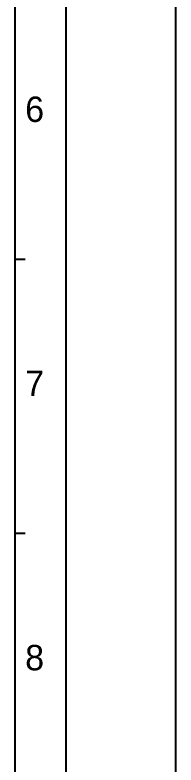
# Model space of a CAD drawing. Header units: millimetres. Extents: x 0 to 841, y 0 to 594.
# Drawn here: x 809.3 to 841, y 147.7 to 295.4 of the extents above; entities that cross this region are included whole.
import ezdxf

# ---------------------------------------------------------------- set-up
doc = ezdxf.new("R2010")
doc.units = ezdxf.units.MM
doc.header["$LTSCALE"] = 46.255
doc.layers.get('0').update_dxf_attribs({"linetype": 'CONTINUOUS'})
doc.styles.add('TEXTSTYLE_2', font='txt')

msp = doc.modelspace()

# ---------------------------------------------------------------- linework, layer by layer
at = {"color": 7, "linetype": 'CONTINUOUS'}
for p, q in [((841, 0), (841, 594)), ((819.34, 574.88), (819.34, 23.88)), ((809.34, 31.38), (809.34, 566.88)), ((809.34, 247.38), (811.34, 247.38)), ((809.34, 193.38), (811.34, 193.38))]:
    msp.add_line(p, q, dxfattribs=at)

# ---------------------------------------------------------------- texts
at = {"color": 7, "linetype": 'CONTINUOUS', "char_height": 5, "width": 5, "attachment_point": 1, "line_spacing_factor": 0.9, "style": 'TEXTSTYLE_2'}
for s, insert in [('6', (811.34, 279.38)), ('7', (811.34, 225.38)), ('8', (811.34, 171.38))]:
    msp.add_mtext(s, dxfattribs=dict(at, insert=insert))

doc.saveas('drawing.dxf')
